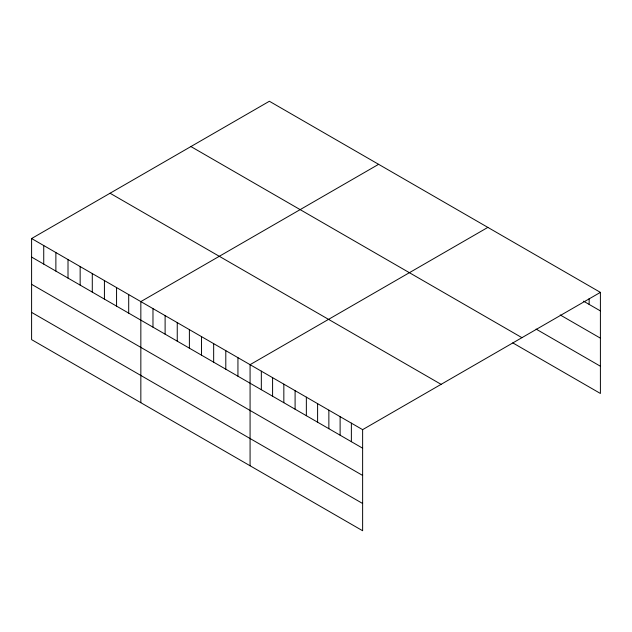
<?xml version="1.0" encoding="UTF-8"?>
<svg xmlns="http://www.w3.org/2000/svg" width="632" height="632" viewBox="0 0 632 632"><rect width="100%" height="100%" fill="white"/><g stroke="black" fill="none" stroke-linecap="round" stroke-linejoin="round"><path stroke-width="0.95" d="M600.4 292.371L362.626 429.649L362.626 530.746L31.6 339.629L31.6 238.533L269.374 101.254L600.4 292.371L600.4 393.467L512.773 342.876M378.615 164.32L140.841 301.598L140.841 402.695M487.849 227.394L250.075 364.672L250.075 465.768M583.518 301.164L600.4 310.912M560.205 314.949L600.4 338.16M536.086 329.09L600.4 366.228M190.911 146.553L521.937 337.67M110.063 193.234L441.089 384.343M31.6 238.533L362.626 429.649M31.6 257.074L362.626 448.191M31.6 284.321L362.626 475.438M31.6 312.39L362.626 503.499M589.143 298.557L589.143 304.419M351.368 423.148L351.368 441.697M340.119 416.654L340.119 435.195M328.861 410.152L328.861 428.694M317.604 403.658L317.604 422.2M306.354 397.157L306.354 415.698M295.097 390.663L295.097 409.204M283.839 384.161L283.839 402.703M272.59 377.667L272.59 396.209M261.332 371.166L261.332 389.707M237.94 357.665L237.94 376.206M225.798 350.657L225.798 369.199M213.663 343.65L213.663 362.191M201.529 336.643L201.529 355.184M189.387 329.627L189.387 348.177M177.252 322.62L177.252 341.169M165.11 315.613L165.11 334.162M152.976 308.606L152.976 327.155M128.699 294.591L128.699 313.132M116.565 287.584L116.565 306.125M104.422 280.576L104.422 299.118M92.288 273.569L92.288 292.11M80.153 266.562L80.153 285.103M68.011 259.555L68.011 278.096M55.877 252.547L55.877 271.089M43.734 245.54L43.734 264.081"/></g></svg>
